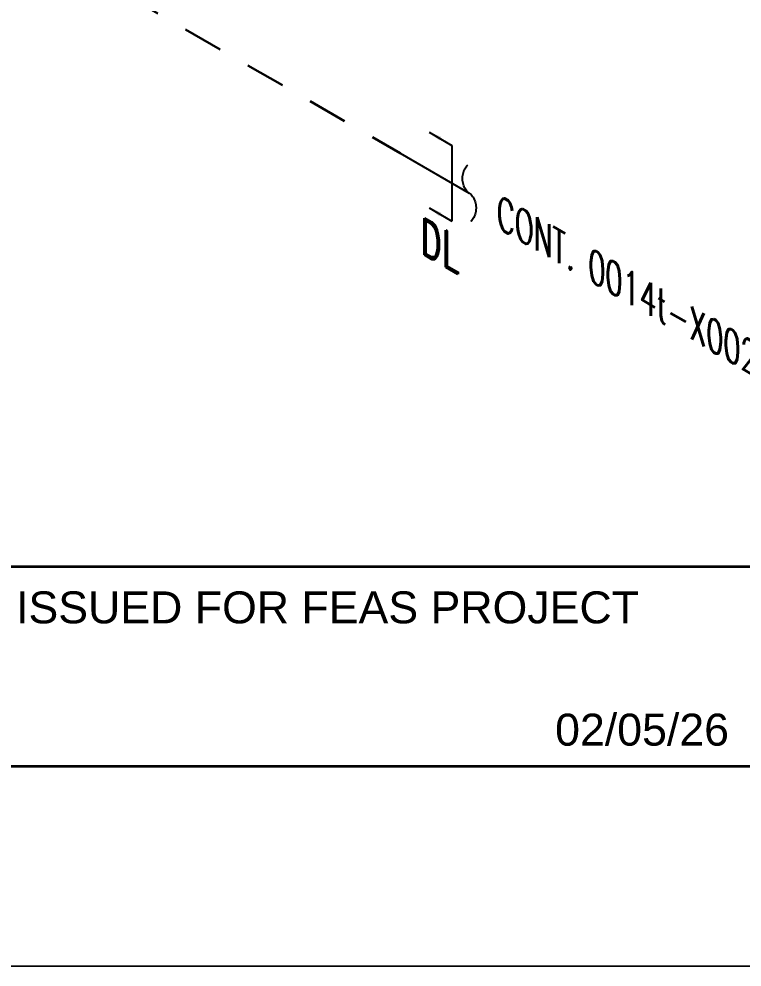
# Model space of a CAD drawing. Header units: inches. Extents: x 0.1 to 17.4, y 0.1 to 11.4.
# Drawn here: x 8.063 to 10.324, y 0.247 to 3.213 of the extents above; entities that cross this region are included whole.
import ezdxf
from ezdxf.enums import TextEntityAlignment as Align

# ---------------------------------------------------------------- set-up
doc = ezdxf.new("R2010")
doc.units = ezdxf.units.IN
doc.header["$MEASUREMENT"] = 0
doc.linetypes.add('HIDDEN2', pattern=[0.1875, 0.125, -0.0625])
for name, color, linetype in [('BORDER', 3, 'Continuous'), ('BORDERTEXT', 7, 'Continuous'), ('Continuation', 7, 'Continuous'), ('DL', 20, 'Continuous'), ('PIPE-ANNO', 150, 'HIDDEN2'), ('UNAS.PIPE', 251, 'Continuous')]:
    doc.layers.add(name, color=color, linetype=linetype)
doc.layers.add('PIPE', color=7, linetype='Continuous', lineweight=30)
doc.styles.add('FEASStandard', font='arial.ttf')
doc.styles.add('ISO330', font='romand.shx', dxfattribs={"width": 0.85, "height": 0.05})
doc.styles.add('PART_Standard', font='romans', dxfattribs={"width": 0.8, "height": 0.09})
doc.styles.add('Richmond', font='arial.ttf')
doc.dimstyles.new('Richmond', dxfattribs={"dimtxt": 0.18, "dimasz": 0.18, "dimexe": 0.18, "dimexo": 0.0625, "dimgap": 0.09, "dimtad": 0, "dimtih": 1, "dimtoh": 1, "dimdec": 4, "dimzin": 0, "dimdsep": 46, "dimtxsty": 'Richmond', "dimcen": 0.09, "dimadec": 0, "dimazin": 0, "dimtfac": 1, "dimtdec": 4, "dimtofl": 0, "dimtmove": 0, "dimatfit": 3, "dimfxl": 1, "dimtolj": 1, "dimtzin": 0, "dimarcsym": 0})

# ---------------------------------------------------------------- blocks, each defined once
blk = doc.blocks.new('Border')
at = {"layer": 'BORDER', "const_width": 0.005}
blk.add_lwpolyline([(0.25, 0.25), (17.25, 0.25), (17.25, 11.25), (0.25, 11.25)], close=True, dxfattribs=at)
at = {"layer": 'BORDER', "const_width": 0.00833}
for points in [[(17.25, 1.5), (0.25, 1.5)], [(7.6336, 0.875), (10.375, 0.875)]]:
    blk.add_lwpolyline(points, dxfattribs=at)
blk = doc.blocks.new('1_Cont_330')
at = {"layer": 'Continuation', "style": 'PART_Standard', "oblique": 330, "width": 0.8}
blk.add_attdef('CONT.', (0, 0), '', height=0.09, rotation=330, dxfattribs=at)
blk = doc.blocks.new('1_BREAK-PIPE_PIPE_00')
at = {"color": 0, "linetype": 'ByBlock', "lineweight": -2}
for centre, major_axis in [((-0.0298, 0.0919), (0, -0.101)), ((0.0298, -0.0919), (0, 0.101))]:
    blk.add_ellipse(centre, major_axis=major_axis, ratio=0.711978, start_param=0.427466, end_param=3.141593, dxfattribs=at)
blk = doc.blocks.new('1_Tilde_00')
at = {"layer": 'PIPE-ANNO', "xscale": -0.5000000000000001, "yscale": 0.5, "zscale": 0.5}
blk.add_blockref('1_BREAK-PIPE_PIPE_00', (0, 0), dxfattribs=at)
blk = doc.blocks.new('DL_330')
at = {"layer": 'DL', "style": 'ISO330', "oblique": 330, "width": 0.85}
blk.add_text('DL', height=0.1, rotation=330, dxfattribs=at).set_placement((0, 0))
blk = doc.blocks.new('*U61')
at = {"color": 20, "linetype": 'ByBlock', "ltscale": 0.7}
blk.add_line((-0.0541, 0.1498), (-0.0541, -0.0873), dxfattribs=at)
for points in [[(-0.1257, 0.1911), (-0.0541, 0.1498)], [(-0.1257, -0.0459), (-0.0541, -0.0873)]]:
    blk.add_leader(points, dimstyle='Richmond', override={"dimasz": 0.04, "dimgap": 0.09, "dimtad": 0}, dxfattribs=at)

msp = doc.modelspace()

# ---------------------------------------------------------------- linework, layer by layer
at = {"layer": 'PIPE', "linetype": 'HIDDEN2'}
msp.add_line((8.3883, 3.2931), (9.2544, 2.7931), dxfattribs=at)
at = {"layer": 'UNAS.PIPE'}
msp.add_line((9.2544, 2.7931), (9.4709, 2.6681), dxfattribs=at)

# ---------------------------------------------------------------- block references
at = {"layer": 'BORDER'}
msp.add_blockref('Border', (0, 0), dxfattribs=at)
at = {"layer": 'Continuation'}
msp.add_blockref('1_Cont_330', (9.5573, 2.5619), dxfattribs=at).add_auto_attribs({'CONT.': 'CONT. 0014t-X002-010-21'})
at = {"layer": 'DL'}
for name, p in [('*U61', (9.4709, 2.6681)), ('DL_330', (9.3185, 2.4823))]:
    msp.add_blockref(name, p, dxfattribs=at)
at = {"layer": 'PIPE-ANNO'}
msp.add_blockref('1_Tilde_00', (9.4709, 2.6681), dxfattribs=at)

# ---------------------------------------------------------------- texts
at = {"layer": 'BORDERTEXT', "style": 'FEASStandard'}
msp.add_text('ISSUED FOR FEAS PROJECT', height=0.1, dxfattribs=at).set_placement((9.0276, 1.3726), align=Align.MIDDLE_CENTER)
msp.add_attdef('02/05/26', text='-', height=0.1, dxfattribs=at).set_placement((10.0112, 0.9901), align=Align.MIDDLE_CENTER)

doc.saveas('drawing.dxf')
